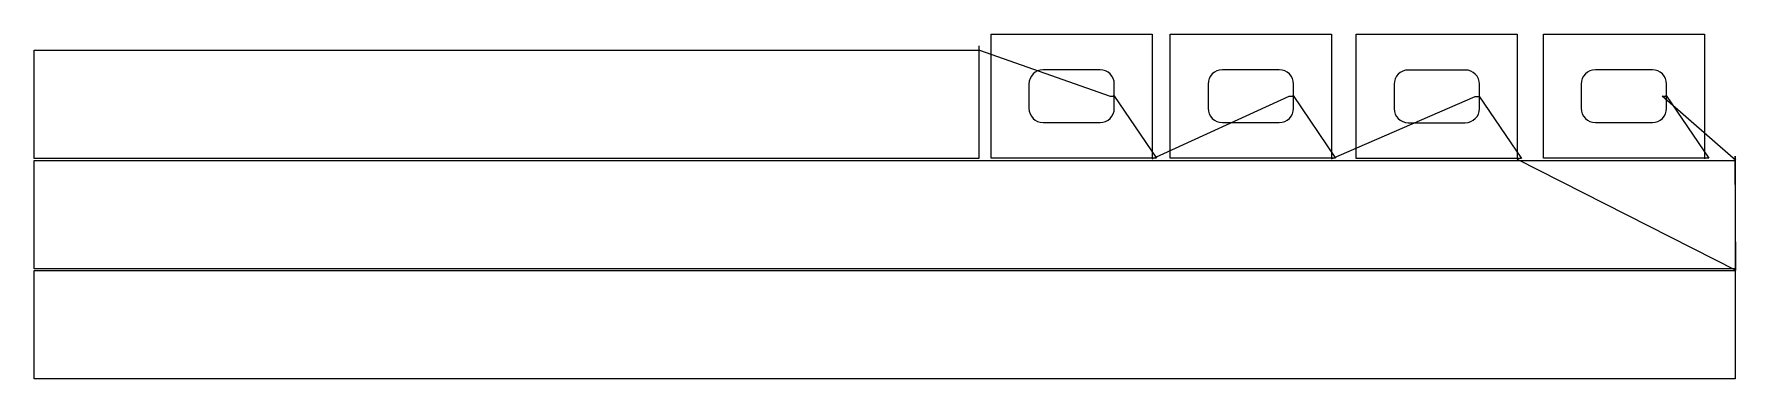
# Model space of a CAD drawing. Header units: metres. Extents: x 15 to 11970, y 15 to 2435.
import ezdxf

# ---------------------------------------------------------------- set-up
doc = ezdxf.new("R2010")
doc.units = ezdxf.units.M

msp = doc.modelspace()

# ---------------------------------------------------------------- linework, layer by layer
at = {"layer": 'TOOL_0'}
for p, q in [((6737.656, 1563.5), (6737.656, 2435)), ((6737.656, 2435), (7869.156, 2435)), ((7869.156, 2435), (7869.156, 1563.5)), ((7996.354, 1563.5), (7996.354, 2435)), ((7996.354, 2435), (9127.854, 2435)), ((9127.854, 2435), (9127.854, 1563.5)), ((9302.508, 1562.12), (9302.508, 2433.62)), ((9302.508, 2433.62), (10434.008, 2433.62)), ((10434.008, 2433.62), (10434.008, 1562.12)), ((10616.92, 1563.5), (10616.92, 2435)), ((10616.92, 2435), (11748.42, 2435)), ((11748.42, 2435), (11748.42, 1563.5)), ((15, 1561.879), (15, 2321.879)), ((15, 2321.879), (6651, 2321.879)), ((6651, 2351.879), (6651, 2321.879)), ((6651, 2321.879), (6651, 1561.879)), ((6651, 2321.879), (6656, 2321.879)), ((6656, 2321.879), (7573.406, 1999.25)), ((7503.406, 2184.25), (7103.406, 2184.25)), ((8762.104, 2184.25), (8362.104, 2184.25)), ((10068.259, 2182.87), (9668.259, 2182.87)), ((11382.67, 2184.25), (10982.67, 2184.25)), ((7003.406, 2084.25), (7003.406, 1914.25)), ((7603.406, 1999.25), (7603.406, 2084.25)), ((8262.104, 2084.25), (8262.104, 1914.25)), ((8862.104, 1999.25), (8862.104, 2084.25)), ((9568.259, 2082.87), (9568.259, 1912.87)), ((10168.259, 1997.87), (10168.259, 2082.87)), ((10882.67, 2084.25), (10882.67, 1914.25)), ((11482.67, 1999.25), (11482.67, 2084.25)), ((7573.406, 1999.25), (7603.406, 1999.25)), ((7603.406, 1999.25), (7599.87, 2002.786)), ((7599.87, 2002.786), (7899.156, 1563.5)), ((7603.406, 1914.249), (7603.406, 1999.25)), ((7869.156, 1558.5), (8832.104, 1999.25)), ((8832.104, 1999.25), (8862.104, 1999.25)), ((8862.104, 1999.25), (8858.568, 2002.786)), ((8858.568, 2002.786), (9157.854, 1563.5)), ((8862.104, 1914.249), (8862.104, 1999.25)), ((9127.854, 1558.5), (10138.259, 1997.87)), ((10138.259, 1997.87), (10168.259, 1997.87)), ((10168.259, 1997.87), (10164.723, 2001.406)), ((10164.723, 2001.406), (10464.008, 1562.12)), ((10168.259, 1912.869), (10168.259, 1997.87)), ((11969.999, 1548.422), (11452.67, 1999.25)), ((11452.67, 1999.25), (11482.67, 1999.25)), ((11482.67, 1999.25), (11479.134, 2002.786)), ((11479.134, 2002.786), (11778.42, 1563.5)), ((11482.67, 1914.249), (11482.67, 1999.25)), ((7103.406, 1814.25), (7503.406, 1814.25)), ((8362.104, 1814.25), (8762.104, 1814.25)), ((9668.259, 1812.87), (10068.259, 1812.87)), ((10982.67, 1814.25), (11382.67, 1814.25)), ((6651, 1561.879), (15, 1561.879)), ((7869.156, 1563.5), (6737.656, 1563.5)), ((7899.156, 1563.5), (7869.156, 1563.5)), ((7869.156, 1563.5), (7869.156, 1558.5)), ((9127.854, 1563.5), (7996.354, 1563.5)), ((9157.854, 1563.5), (9127.854, 1563.5)), ((9127.854, 1563.5), (9127.854, 1558.5)), ((10434.008, 1562.12), (9302.508, 1562.12)), ((10464.008, 1562.12), (10434.008, 1562.12)), ((10434.008, 1562.12), (10434.008, 1557.12)), ((10434.008, 1557.12), (11968.535, 778.537)), ((11748.42, 1563.5), (10616.92, 1563.5)), ((11778.42, 1563.5), (11748.42, 1563.5)), ((11748.42, 1563.5), (11748.42, 1558.5)), ((11968.535, 778.537), (11964.999, 1578.422)), ((11964.999, 1578.422), (11964.999, 1548.422)), ((14.999, 788.422), (14.999, 1548.422)), ((14.999, 1548.422), (11964.999, 1548.422)), ((11964.999, 1548.422), (11964.999, 788.422)), ((11964.999, 1548.422), (11969.999, 1548.422)), ((11964.999, 788.422), (14.999, 788.422)), ((14.999, 15.001), (14.999, 775.001)), ((14.999, 775.001), (11964.999, 775.001)), ((11968.535, 778.537), (11964.999, 775.001)), ((11964.999, 775.001), (11968.535, 778.537)), ((11964.999, 775.001), (11964.999, 15.001)), ((11964.999, 15.001), (14.999, 15.001))]:
    msp.add_line(p, q, dxfattribs=at)
for centre, start, end in [((7103.406, 2084.25), 90, 180), ((7503.406, 2084.25), 0, 90), ((8362.104, 2084.25), 90, 180), ((8762.104, 2084.25), 0, 90), ((9668.259, 2082.87), 90, 180), ((10068.259, 2082.87), 0, 90), ((10982.67, 2084.25), 90, 180), ((11382.67, 2084.25), 0, 90), ((7103.406, 1914.25), 180, 270), ((7503.406, 1914.25), 270, 359.999427), ((8362.104, 1914.25), 180, 270), ((8762.104, 1914.25), 270, 359.999427), ((9668.259, 1912.87), 180, 270), ((10068.259, 1912.87), 270, 359.999427), ((10982.67, 1914.25), 180, 270), ((11382.67, 1914.25), 270, 359.999427)]:
    msp.add_arc(centre, 100, start, end, dxfattribs=at)

doc.saveas('drawing.dxf')
